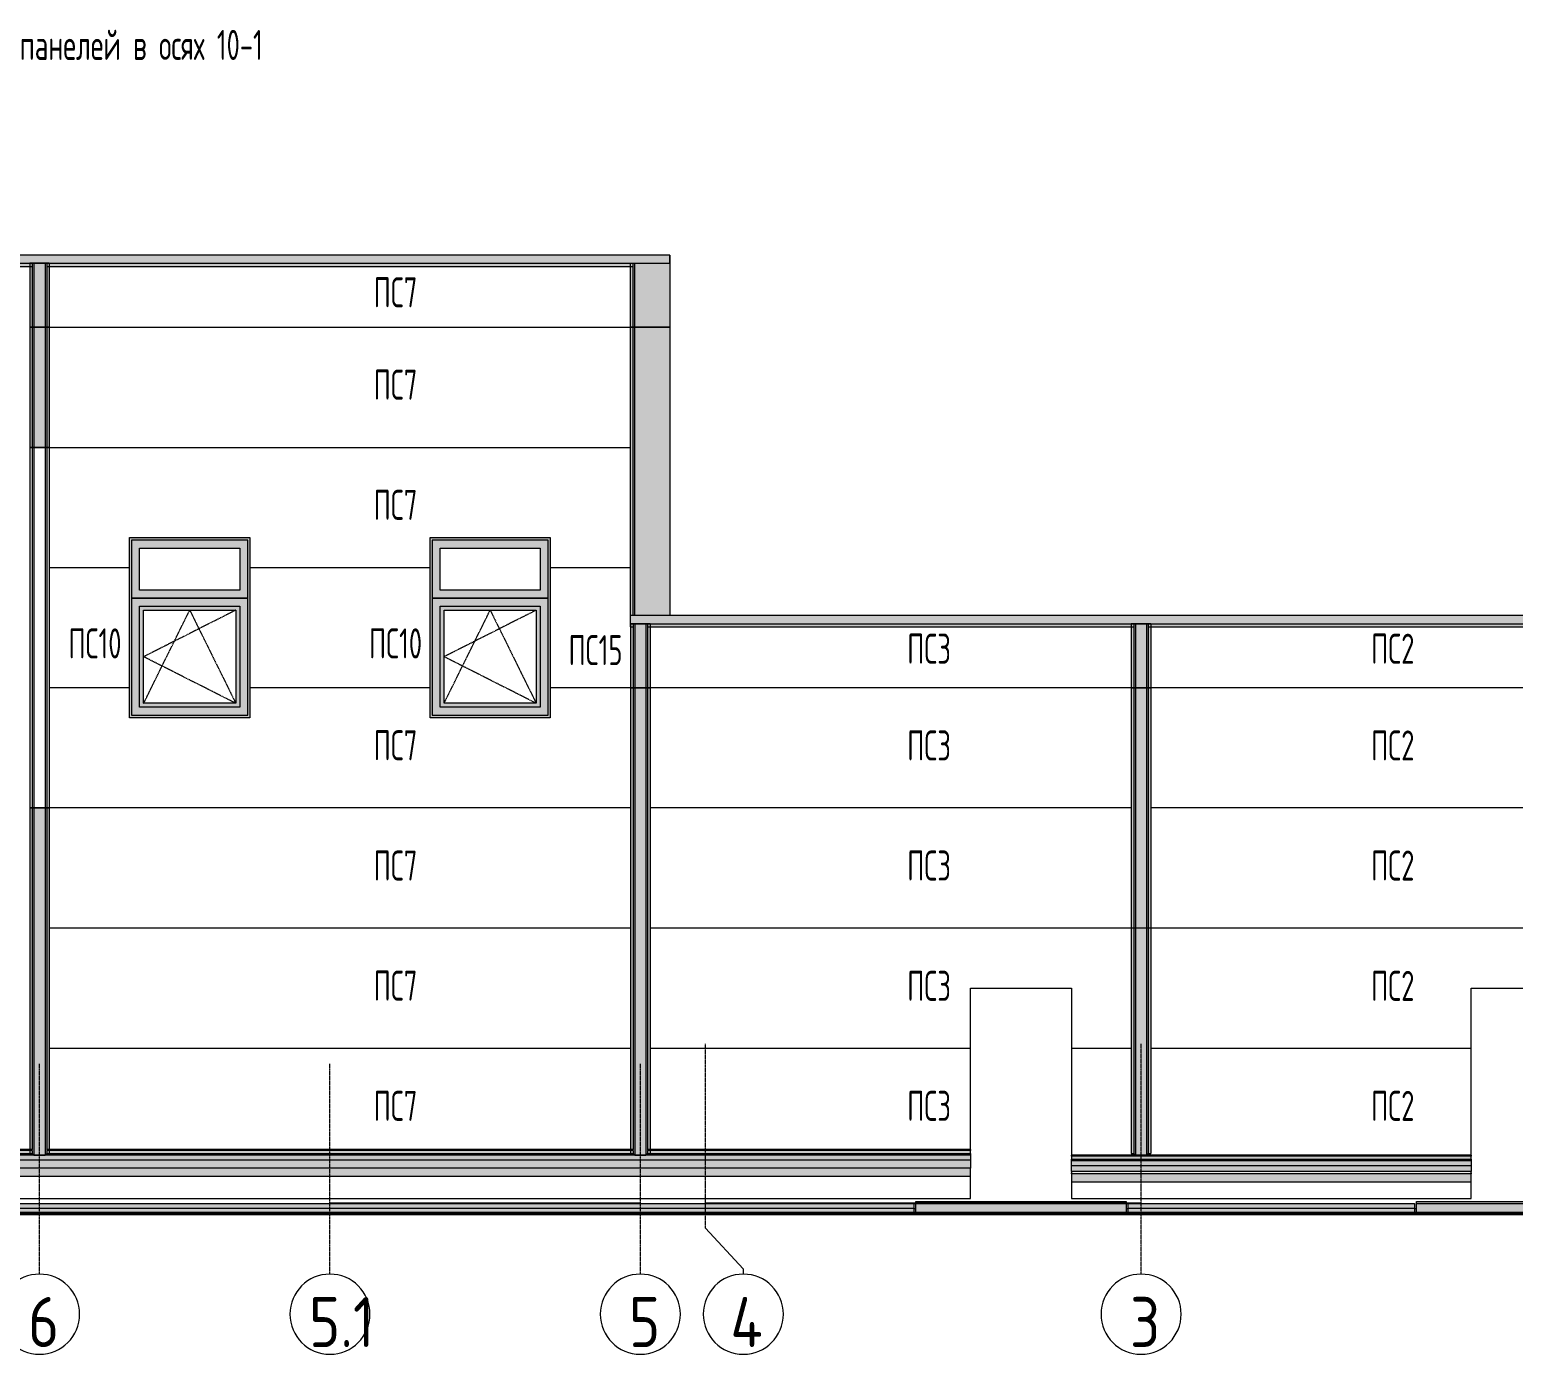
# Model space of a CAD drawing. Header units: millimetres. Extents: x -506865 to 151167, y -255180 to 83543.
# Drawn here: x 23535 to 38350, y -16948 to -3724 of the extents above; entities that cross this region are included whole.
import ezdxf

# ---------------------------------------------------------------- set-up
doc = ezdxf.new("R2010")
doc.units = ezdxf.units.MM
doc.linetypes.add('_ШПТ__20_т__2_5__Линия сетки', pattern=[25, 20, -2.5, 0, -2.5])
doc.linetypes.add('_ШТР__2__1_', pattern=[3, 2, -1])
for name, color, linetype, lineweight, true_color in [('Каркас_Импост', 7, 'Continuous', 9, 0x0080c0), ('Линии', 7, 'Continuous', 9, 0x00a600), ('Монтажный зазор', 7, 'Continuous', 9, 0x808040), ('Окна', 7, 'Continuous', 9, 0x0080c0), ('Открывание', 7, '_ШТР__2__1_', 9, 0x373737), ('Фундамент несущей конструкции', 7, 'Continuous', 18, 0x400080)]:
    doc.layers.add(name, color=color, linetype=linetype, lineweight=lineweight, true_color=true_color)
for name, color, linetype, lineweight in [('Обобщенные модели', 7, 'Continuous', 18), ('Оси', 7, 'Continuous', 9), ('Перекрытия', 7, 'Continuous', 18), ('Текстовые примечания', 7, 'Continuous', 9)]:
    doc.layers.add(name, color=color, linetype=linetype, lineweight=lineweight)
doc.styles.add('_PP_Text Style', font='cs_gost2304.shx', dxfattribs={"width": 0.8})
doc.styles.add('GOST Common', font='', dxfattribs={"width": 0.9, "height": 350})
doc.styles.get('GOST Common').set_extended_font_data('GOST Common')

# ---------------------------------------------------------------- blocks, each defined once
blk = doc.blocks.new('102_Окно_1Створка_Ф_ГОСТ23166-99 - 1160х1750_1170_h-1445330-_О__Ф__10-1__Северный')
at = {"layer": 'Каркас_Импост', "true_color": 0xf7fbf5}
h = blk.add_hatch(color=7, dxfattribs=at)
h.paths.add_polyline_path([(-16040, 5995), (-15920, 5995), (-15920, 6575), (-17080, 6575), (-17080, 5995), (-16960, 5995)], flags=0)
h.paths.add_polyline_path([(-16000, 6075), (-17000, 6075), (-17000, 6495), (-16000, 6495), (-16000, 6300)], flags=0)
h = blk.add_hatch(color=7, dxfattribs=at)
h.paths.add_polyline_path([(-15920, 4825), (-15920, 5995), (-17080, 5995), (-17080, 4825), (-15925, 4825)], flags=0)
h.paths.add_polyline_path([(-16000, 4905), (-17000, 4905), (-17000, 5915), (-16000, 5915), (-16000, 5100)], flags=0)
h = blk.add_hatch(color=7, dxfattribs=at)
h.paths.add_polyline_path([(-17000, 4905), (-16000, 4905), (-16000, 5915), (-17000, 5915), (-17000, 5138)], flags=0)
h.paths.add_polyline_path([(-16040, 4945), (-16960, 4945), (-16960, 5875), (-16040, 5875), (-16040, 5100)], flags=0)
at = {"layer": 'Монтажный зазор', "true_color": 0x7f7f7f}
h = blk.add_hatch(color=8, dxfattribs=at)
h.paths.add_polyline_path([(-17100, 4800), (-15900, 4800), (-15900, 6600), (-17100, 6600), (-17100, 4825)], flags=0)
h.paths.add_polyline_path([(-17075, 4825), (-17080, 4825), (-17080, 6575), (-15920, 6575), (-15920, 4825), (-17052, 4825)], flags=0)
at = {"layer": 'Монтажный зазор'}
h = blk.add_hatch(dxfattribs=at)
h.set_pattern_fill('FP_3', style=0, pattern_type=2)
h.set_pattern_definition([(236.31, (1066.07, 1244.6), (-1777.996, -3556.002), [641.07, -5769.6]), (236.31, (1101.63, 1137.9), (-1777.996, -3556.002), [384.64, -6026.03]), (236.31, (888.27, 1137.9), (-1777.996, -3556.002), [384.64, -6026.03])])
h.paths.add_polyline_path([(-16040, 6075), (-16000, 6075), (-16000, 6495), (-17000, 6495), (-17000, 6075), (-16960, 6075)], flags=0)
at = {"layer": 'Каркас_Импост', "color": 7}
for p, q in [((-17080, 6575), (-17080, 5995)), ((-15920, 6575), (-17080, 6575)), ((-15920, 5995), (-15920, 6575)), ((-17000, 6495), (-16000, 6495)), ((-17000, 6075), (-17000, 6495)), ((-16000, 6495), (-16000, 6075)), ((-16000, 6075), (-17000, 6075)), ((-17080, 5995), (-15920, 5995)), ((-17080, 5995), (-17080, 4825)), ((-15920, 5995), (-17080, 5995)), ((-15920, 4825), (-15920, 5995)), ((-17000, 5915), (-16000, 5915)), ((-17000, 4905), (-17000, 5915)), ((-16960, 5875), (-16040, 5875)), ((-16960, 4945), (-16960, 5875)), ((-16040, 5875), (-16040, 4945)), ((-16000, 5915), (-16000, 4905)), ((-16000, 4905), (-17000, 4905)), ((-16040, 4945), (-16960, 4945)), ((-17080, 4825), (-15920, 4825))]:
    blk.add_line(p, q, dxfattribs=at)
at = {"layer": 'Открывание', "color": 7}
for p, q in [((-16960, 4945), (-16500, 5875)), ((-16040, 5875), (-16960, 5410)), ((-16500, 5875), (-16040, 4945)), ((-16040, 4945), (-16960, 5410))]:
    blk.add_line(p, q, dxfattribs=at)
blk = doc.blocks.new('102_Окно_1Створка_Ф_ГОСТ23166-99 - 1160х1750_1170_h-V26-_О__Ф__10-1__Северный')
at = {"layer": 'Каркас_Импост', "true_color": 0xf7fbf5}
h = blk.add_hatch(color=7, dxfattribs=at)
h.paths.add_polyline_path([(-19040, 5995), (-18920, 5995), (-18920, 6575), (-20080, 6575), (-20080, 5995), (-19646, 5995)], flags=0)
h.paths.add_polyline_path([(-19646, 6075), (-20000, 6075), (-20000, 6495), (-19000, 6495), (-19000, 6075), (-19040, 6075)], flags=0)
h = blk.add_hatch(color=7, dxfattribs=at)
h.paths.add_polyline_path([(-20000, 4825), (-18920, 4825), (-18920, 5995), (-20080, 5995), (-20080, 4825), (-20030, 4825)], flags=0)
h.paths.add_polyline_path([(-20000, 4905), (-20000, 5915), (-19000, 5915), (-19000, 4905), (-19960, 4905)], flags=0)
h = blk.add_hatch(color=7, dxfattribs=at)
h.paths.add_polyline_path([(-20000, 4905), (-19000, 4905), (-19000, 5915), (-20000, 5915), (-20000, 5100)], flags=0)
h.paths.add_polyline_path([(-19040, 4945), (-19960, 4945), (-19960, 5875), (-19040, 5875), (-19040, 5100)], flags=0)
at = {"layer": 'Монтажный зазор', "true_color": 0x7f7f7f}
h = blk.add_hatch(color=8, dxfattribs=at)
h.paths.add_polyline_path([(-18900, 4800), (-18900, 6600), (-20100, 6600), (-20100, 4800), (-18920, 4800)], flags=0)
h.paths.add_polyline_path([(-20075, 4825), (-20080, 4825), (-20080, 6575), (-18920, 6575), (-18920, 4825), (-20030, 4825)], flags=0)
at = {"layer": 'Каркас_Импост', "color": 7}
for p, q in [((-20080, 6575), (-20080, 5995)), ((-18920, 6575), (-20080, 6575)), ((-18920, 5995), (-18920, 6575)), ((-20000, 6495), (-19000, 6495)), ((-20000, 6075), (-20000, 6495)), ((-19000, 6495), (-19000, 6075)), ((-19000, 6075), (-20000, 6075)), ((-20080, 5995), (-18920, 5995)), ((-20080, 5995), (-20080, 4825)), ((-18920, 5995), (-20080, 5995)), ((-18920, 4825), (-18920, 5995)), ((-20000, 5915), (-19000, 5915)), ((-20000, 4905), (-20000, 5915)), ((-19960, 5875), (-19040, 5875)), ((-19960, 4945), (-19960, 5875)), ((-19040, 5875), (-19040, 4945)), ((-19000, 5915), (-19000, 4905)), ((-19000, 4905), (-20000, 4905)), ((-19040, 4945), (-19960, 4945)), ((-20080, 4825), (-18920, 4825))]:
    blk.add_line(p, q, dxfattribs=at)
at = {"layer": 'Открывание', "color": 7}
for p, q in [((-19960, 4945), (-19500, 5875)), ((-19040, 5875), (-19960, 5410)), ((-19500, 5875), (-19040, 4945)), ((-19040, 4945), (-19960, 5410))]:
    blk.add_line(p, q, dxfattribs=at)
blk = doc.blocks.new('190_ФЭ_Цоколь_Типовой - ФЭ-Ц1_140х80-1287199-_О__Ф__10-1__Северный')
at = {"layer": 'Обобщенные модели', "true_color": 0x9ea0a1}
h = blk.add_hatch(color=253, dxfattribs=at)
h.paths.add_polyline_path([(-33695, 482), (-33072, 482), (-33069, 491), (-33695, 491)], flags=0)
h.paths.add_polyline_path([(-11705, 482), (-11705, 491), (-14931, 491), (-14928, 482), (-11865, 482)], flags=0)
h.paths.add_polyline_path([(-15072, 482), (-15072, 482), (-15069, 491), (-20931, 491), (-20928, 482), (-17052, 482)], flags=0)
h.paths.add_polyline_path([(-32928, 482), (-27072, 482), (-27069, 491), (-32931, 491), (-32928, 482)], flags=0)
h.paths.add_polyline_path([(-26928, 482), (-21072, 482), (-21069, 491), (-26931, 491), (-26928, 482)], flags=0)
h = blk.add_hatch(color=253, dxfattribs=at)
h.paths.add_polyline_path([(-33695, 452), (-33072, 452), (-33072, 482), (-33695, 482)], flags=0)
h.paths.add_polyline_path([(-11705, 452), (-11705, 482), (-14928, 482), (-14928, 452), (-11865, 452)], flags=0)
h.paths.add_polyline_path([(-15072, 452), (-15072, 452), (-15072, 482), (-20928, 482), (-20928, 452), (-15072, 452)], flags=0)
h.paths.add_polyline_path([(-32928, 452), (-27072, 452), (-27072, 482), (-32928, 482), (-32928, 452)], flags=0)
h.paths.add_polyline_path([(-21072, 452), (-21072, 452), (-21072, 482), (-26928, 482), (-26928, 452), (-21072, 452)], flags=0)
for points in [[(-26130, 435), (-11705, 435), (-11705, 452), (-14928, 452), (-14945, 435), (-15055, 435), (-15072, 452), (-20928, 452), (-20945, 435), (-21055, 435), (-21072, 452), (-26928, 452), (-26945, 435), (-27055, 435), (-27072, 452), (-32928, 452), (-32945, 435), (-33055, 435), (-33072, 452), (-33695, 452), (-33695, 435), (-26778, 435)], [(-11705, 491), (-11705, 492), (-11865, 491)], [(-33695, 385), (-11705, 385), (-11705, 435), (-33695, 435)], [(-22239, 305), (-11705, 305), (-11705, 385), (-33695, 385), (-33695, 305), (-24833, 305)], [(-11705, 225), (-11705, 305), (-33695, 305), (-33695, 225), (-11865, 225)]]:
    blk.add_hatch(color=253, dxfattribs=at).paths.add_polyline_path(points, flags=0)
at = {"layer": 'Линии', "color": 7, "lineweight": 18}
for p, q in [((-33695, 491), (-33695, 492)), ((-33098, 492), (-33695, 492)), ((-33695, 482), (-33695, 491)), ((-33695, 482), (-33695, 452)), ((-33695, 435), (-33695, 452)), ((-27098, 492), (-32902, 492)), ((-21098, 492), (-26902, 492)), ((-15098, 492), (-20902, 492)), ((-11705, 492), (-14902, 492)), ((-11705, 492), (-11705, 491)), ((-11705, 491), (-11705, 482)), ((-11705, 452), (-11705, 482)), ((-11705, 452), (-11705, 435)), ((-33695, 385), (-33695, 435)), ((-33695, 315), (-33695, 385)), ((-33695, 305), (-33695, 315)), ((-33695, 305), (-33695, 225)), ((-11705, 435), (-11705, 385)), ((-11705, 385), (-11705, 315)), ((-11705, 315), (-11705, 305)), ((-11705, 225), (-11705, 305)), ((-33695, 225), (-11705, 225))]:
    blk.add_line(p, q, dxfattribs=at)
at = {"layer": 'Обобщенные модели'}
for p, q in [((-33069, 491), (-33695, 491)), ((-33072, 482), (-33695, 482)), ((-33695, 452), (-33072, 452)), ((-27069, 491), (-32931, 491)), ((-27072, 482), (-32928, 482)), ((-32928, 452), (-27072, 452)), ((-21069, 491), (-26931, 491)), ((-21072, 482), (-26928, 482)), ((-26928, 452), (-21072, 452)), ((-15069, 491), (-20931, 491)), ((-15072, 482), (-20928, 482)), ((-20928, 452), (-15072, 452)), ((-11705, 491), (-14931, 491)), ((-11705, 482), (-14928, 482)), ((-14928, 452), (-11705, 452)), ((-11705, 435), (-33695, 435)), ((-11705, 385), (-33695, 385)), ((-11705, 305), (-33695, 305))]:
    blk.add_line(p, q, dxfattribs=at)
blk = doc.blocks.new('190_ФЭ_Цоколь_Типовой - ФЭ-Ц1_140х80-1287549-_О__Ф__10-1__Северный')
at = {"layer": 'Обобщенные модели', "true_color": 0x9ea0a1}
for points in [[(-9651, 424), (-6705, 424), (-6705, 434), (-10695, 434), (-10695, 424), (-9902, 424)], [(-10641, 394), (-6705, 394), (-6705, 424), (-10695, 424), (-10695, 394)], [(-9271, 377), (-6705, 377), (-6705, 394), (-10695, 394), (-10695, 377), (-9779, 377)], [(-9916, 327), (-6705, 327), (-6705, 377), (-10695, 377), (-10695, 327), (-9945, 327)], [(-9990, 167), (-6705, 167), (-6705, 247), (-10695, 247), (-10695, 167), (-10568, 167)]]:
    blk.add_hatch(color=253, dxfattribs=at).paths.add_polyline_path(points, flags=0)
h = blk.add_hatch(color=253, dxfattribs=at)
h.paths.add_polyline_path([(-9990, 247), (-6705, 247), (-6705, 258), (-10695, 258), (-10695, 247), (-10568, 247)], flags=0)
h.paths.add_polyline_path([(-10568, 270), (-6705, 270), (-6705, 327), (-10695, 327), (-10695, 270)], flags=0)
at = {"layer": 'Линии', "color": 7, "lineweight": 18}
for p, q in [((-10695, 424), (-10695, 434)), ((-10695, 434), (-10695, 434)), ((-6705, 434), (-10695, 434)), ((-10695, 424), (-10695, 394)), ((-10695, 377), (-10695, 394)), ((-10695, 327), (-10695, 377)), ((-10695, 270), (-10695, 327)), ((-6705, 434), (-6705, 424)), ((-6705, 434), (-6705, 434)), ((-6705, 394), (-6705, 424)), ((-6705, 394), (-6705, 377)), ((-6705, 377), (-6705, 327)), ((-6705, 327), (-6705, 270)), ((-10695, 247), (-10695, 258)), ((-10695, 247), (-10695, 167)), ((-10695, 167), (-6705, 167)), ((-6705, 258), (-6705, 247)), ((-6705, 167), (-6705, 247))]:
    blk.add_line(p, q, dxfattribs=at)
at = {"layer": 'Обобщенные модели'}
for p, q in [((-6705, 434), (-10695, 434)), ((-6705, 424), (-10695, 424)), ((-10695, 394), (-6705, 394)), ((-6705, 377), (-10695, 377)), ((-6705, 327), (-10695, 327)), ((-6705, 247), (-10695, 247))]:
    blk.add_line(p, q, dxfattribs=at)
blk = doc.blocks.new('190_ФЭ_Стена_Стык вертикальный - ФЭ-C1_110-1292203-_О__Ф__10-1__Северный')
at = {"layer": 'Обобщенные модели', "true_color": 0xcfd0cf}
for points in [[(-39072, 492), (-39072, 3900), (-39098, 3900), (-39098, 492)], [(-39055, 435), (-39055, 3900), (-39072, 3900), (-39072, 492), (-39069, 491), (-39072, 482), (-39072, 452), (-39060, 440)], [(-38945, 435), (-38945, 3900), (-39055, 3900), (-39055, 435), (-38990, 435)], [(-38945, 435), (-38928, 452), (-38928, 482), (-38931, 491), (-38928, 492), (-38928, 3900), (-38945, 3900), (-38945, 440)], [(-38902, 492), (-38902, 3900), (-38928, 3900), (-38928, 492)]]:
    blk.add_hatch(color=254, dxfattribs=at).paths.add_polyline_path(points, flags=0)
at = {"layer": 'Линии', "color": 7, "lineweight": 18}
for p, q in [((-39072, 3900), (-39098, 3900)), ((-39098, 3900), (-39098, 491)), ((-39055, 3900), (-39072, 3900)), ((-38945, 3900), (-39055, 3900)), ((-38928, 3900), (-38945, 3900)), ((-38902, 3900), (-38928, 3900)), ((-38902, 3900), (-38902, 491)), ((-39098, 482), (-39098, 452)), ((-39098, 452), (-39072, 452)), ((-39072, 452), (-39055, 435)), ((-38945, 435), (-38928, 452)), ((-38928, 452), (-38902, 452)), ((-38902, 482), (-38902, 452)), ((-39055, 435), (-38945, 435))]:
    blk.add_line(p, q, dxfattribs=at)
at = {"layer": 'Обобщенные модели'}
for p, q in [((-39072, 3900), (-39072, 491)), ((-39055, 3900), (-39055, 435)), ((-38945, 3900), (-38945, 435)), ((-38928, 3900), (-38928, 491)), ((-39072, 482), (-39072, 452)), ((-38928, 482), (-38928, 452))]:
    blk.add_line(p, q, dxfattribs=at)
blk = doc.blocks.new('190_ФЭ_Стена_Стык вертикальный - ФЭ-C1_110-1293508-_О__Ф__10-1__Северный')
at = {"layer": 'Обобщенные модели', "true_color": 0xcfd0cf}
for points in [[(-15072, 492), (-15072, 5100), (-15098, 5100), (-15098, 492)], [(-15055, 435), (-15055, 5100), (-15072, 5100), (-15072, 492), (-15069, 491), (-15072, 482), (-15072, 452)], [(-14945, 435), (-14945, 5100), (-15055, 5100), (-15055, 435), (-14990, 435)], [(-14945, 435), (-14928, 452), (-14928, 482), (-14931, 491), (-14928, 492), (-14928, 5100), (-14945, 5100), (-14945, 452)], [(-14902, 492), (-14902, 5100), (-14928, 5100), (-14928, 492)]]:
    blk.add_hatch(color=254, dxfattribs=at).paths.add_polyline_path(points, flags=0)
at = {"layer": 'Линии', "color": 7, "lineweight": 18}
for p, q in [((-15072, 5100), (-15098, 5100)), ((-15098, 5100), (-15098, 491)), ((-15055, 5100), (-15072, 5100)), ((-14945, 5100), (-15055, 5100)), ((-14928, 5100), (-14945, 5100)), ((-14902, 5100), (-14928, 5100)), ((-14902, 5100), (-14902, 491)), ((-15098, 482), (-15098, 452)), ((-15098, 452), (-15072, 452)), ((-15072, 452), (-15055, 435)), ((-14945, 435), (-14928, 452)), ((-14928, 452), (-14902, 452)), ((-14902, 482), (-14902, 452)), ((-15055, 435), (-14945, 435))]:
    blk.add_line(p, q, dxfattribs=at)
at = {"layer": 'Обобщенные модели'}
for p, q in [((-15072, 5100), (-15072, 491)), ((-15055, 5100), (-15055, 435)), ((-14945, 5100), (-14945, 435)), ((-14928, 5100), (-14928, 491)), ((-15072, 482), (-15072, 452)), ((-14928, 482), (-14928, 452))]:
    blk.add_line(p, q, dxfattribs=at)
blk = doc.blocks.new('190_ФЭ_Стена_Стык вертикальный - ФЭ-C1_110-V30-_О__Ф__10-1__Северный')
at = {"layer": 'Обобщенные модели', "true_color": 0xcfd0cf}
for points in [[(-10072, 452), (-10072, 5100), (-10098, 5100), (-10098, 452)], [(-10055, 435), (-10055, 5100), (-10072, 5100), (-10072, 452)], [(-10055, 435), (-9945, 435), (-9945, 5100), (-10055, 5100), (-10055, 831)], [(-9945, 435), (-9928, 452), (-9928, 5100), (-9945, 5100), (-9945, 831)], [(-9928, 452), (-9902, 452), (-9902, 5100), (-9928, 5100), (-9928, 831)]]:
    blk.add_hatch(color=254, dxfattribs=at).paths.add_polyline_path(points, flags=0)
at = {"layer": 'Линии', "color": 7, "lineweight": 18}
for p, q in [((-10072, 5100), (-10098, 5100)), ((-10098, 5100), (-10098, 452)), ((-10055, 5100), (-10072, 5100)), ((-9945, 5100), (-10055, 5100)), ((-9928, 5100), (-9945, 5100)), ((-9902, 5100), (-9928, 5100)), ((-9902, 5100), (-9902, 452)), ((-10098, 452), (-10072, 452)), ((-10072, 452), (-10055, 435)), ((-9945, 435), (-9928, 452)), ((-9928, 452), (-9902, 452)), ((-10055, 435), (-9945, 435))]:
    blk.add_line(p, q, dxfattribs=at)
at = {"layer": 'Обобщенные модели'}
for p, q in [((-10072, 5100), (-10072, 452)), ((-10055, 5100), (-10055, 435)), ((-9945, 5100), (-9945, 435)), ((-9928, 5100), (-9928, 452))]:
    blk.add_line(p, q, dxfattribs=at)
blk = doc.blocks.new('190_ФЭ_Стена_Стык вертикальный - ФЭ-C1_110-1291943-_О__Ф__10-1__Северный')
at = {"layer": 'Обобщенные модели', "true_color": 0xcfd0cf}
for points in [[(-39072, 7500), (-39072, 8700), (-39098, 8700), (-39097, 7500), (-39088, 7500)], [(-39055, 7500), (-39055, 8700), (-39072, 8700), (-39072, 7500)], [(-38945, 7500), (-38945, 8700), (-39055, 8700), (-39055, 7500), (-38990, 7500)], [(-38945, 7500), (-38928, 7500), (-38928, 8700), (-38945, 8700), (-38945, 8661)], [(-38902, 7500), (-38902, 8700), (-38928, 8700), (-38928, 7500), (-38903, 7500)]]:
    blk.add_hatch(color=254, dxfattribs=at).paths.add_polyline_path(points, flags=0)
at = {"layer": 'Линии', "color": 7, "lineweight": 18}
for p, q in [((-39072, 8700), (-39098, 8700)), ((-39098, 8700), (-39098, 7500)), ((-39055, 8700), (-39072, 8700)), ((-38945, 8700), (-39055, 8700)), ((-38928, 8700), (-38945, 8700)), ((-38902, 8700), (-38928, 8700)), ((-38902, 8700), (-38902, 7500)), ((-39098, 7500), (-39072, 7500)), ((-39072, 7500), (-39055, 7500)), ((-39055, 7500), (-38945, 7500)), ((-38945, 7500), (-38928, 7500)), ((-38928, 7500), (-38902, 7500))]:
    blk.add_line(p, q, dxfattribs=at)
at = {"layer": 'Обобщенные модели'}
for p, q in [((-39072, 8700), (-39072, 7500)), ((-39055, 8700), (-39055, 7500)), ((-38945, 8700), (-38945, 7500)), ((-38928, 8700), (-38928, 7500))]:
    blk.add_line(p, q, dxfattribs=at)
blk = doc.blocks.new('190_ФЭ_Стена_Стык вертикальный - ФЭ-C1_110-1306445-_О__Ф__10-1__Северный')
at = {"layer": 'Обобщенные модели', "true_color": 0xcfd0cf}
for points in [[(-39055, 8700), (-39055, 9340), (-39072, 9340), (-39072, 8700)], [(-38945, 8700), (-38945, 9340), (-39055, 9340), (-39055, 8700), (-38990, 8700)], [(-38928, 8700), (-38928, 9340), (-38945, 9340), (-38945, 8700)], [(-39072, 8700), (-39072, 9307), (-39098, 9307), (-39098, 8700)], [(-38902, 8700), (-38902, 9307), (-38928, 9307), (-38928, 8700)]]:
    blk.add_hatch(color=254, dxfattribs=at).paths.add_polyline_path(points, flags=0)
at = {"layer": 'Линии', "color": 7, "lineweight": 18}
for p, q in [((-39072, 9340), (-39098, 9340)), ((-39098, 9340), (-39098, 8700)), ((-39055, 9340), (-39072, 9340)), ((-38945, 9340), (-39055, 9340)), ((-38928, 9340), (-38945, 9340)), ((-38902, 9340), (-38928, 9340)), ((-38902, 9340), (-38902, 8700)), ((-39098, 8700), (-39072, 8700)), ((-39072, 8700), (-39055, 8700)), ((-39055, 8700), (-38945, 8700)), ((-38945, 8700), (-38928, 8700)), ((-38928, 8700), (-38902, 8700))]:
    blk.add_line(p, q, dxfattribs=at)
at = {"layer": 'Обобщенные модели'}
for p, q in [((-39072, 9340), (-39072, 8700)), ((-39055, 9340), (-39055, 8700)), ((-38945, 9340), (-38945, 8700)), ((-38928, 9340), (-38928, 8700))]:
    blk.add_line(p, q, dxfattribs=at)
blk = doc.blocks.new('190_ФЭ_Парапет_Сэндвич - ФЭ-К1_150-1300769-_О__Ф__10-1__Северный')
at = {"layer": 'Линии', "color": 7, "lineweight": 18}
blk.add_line((295, 5740), (295, 5820), dxfattribs=at)
blk = doc.blocks.new('190_ФЭ_Парапет_Сэндвич - ФЭ-К1_150-1312303-_О__Ф__10-1__Северный')
at = {"layer": 'Обобщенные модели', "true_color": 0xcfd0cf}
for points in [[(275, 5740), (295, 5740), (295, 5820), (-15098, 5820), (-15098, 5740), (-194, 5740)], [(-15098, 5707), (-15072, 5707), (-15072, 5740), (-14928, 5740), (-14928, 5707), (-10072, 5707), (-10072, 5740), (-9928, 5740), (-9928, 5707), (-5072, 5707), (-5072, 5740), (-4928, 5740), (-4928, 5707), (22, 5707), (22, 5740), (-15098, 5740), (-15098, 5731)]]:
    blk.add_hatch(color=254, dxfattribs=at).paths.add_polyline_path(points, flags=0)
at = {"layer": 'Линии', "color": 7, "lineweight": 18}
for p, q in [((295, 5820), (-15098, 5820)), ((-15098, 5740), (-15098, 5820)), ((295, 5820), (295, 5740)), ((-15098, 5707), (-15098, 5740)), ((-15098, 5740), (295, 5740)), ((-15098, 5707), (-15072, 5707)), ((-14928, 5707), (-10072, 5707)), ((-9928, 5707), (-5072, 5707)), ((-4928, 5707), (22, 5707))]:
    blk.add_line(p, q, dxfattribs=at)
blk = doc.blocks.new('190_ФЭ_Парапет_Сэндвич - ФЭ-К1_150-1300843-_О__Ф__10-1__Северный')
at = {"layer": 'Обобщенные модели', "true_color": 0xcfd0cf}
for points in [[(-15755, 9340), (-14705, 9340), (-14705, 9420), (-45295, 9420), (-45295, 9340), (-17052, 9340)], [(-32614, 9307), (-27072, 9307), (-27072, 9340), (-26928, 9340), (-26928, 9307), (-21072, 9307), (-21072, 9340), (-20928, 9340), (-20928, 9307), (-15072, 9307), (-15072, 9340), (-45048, 9340), (-45048, 9307), (-39072, 9307), (-39072, 9340), (-38928, 9340), (-38928, 9307), (-33072, 9307), (-33072, 9340), (-32928, 9340), (-32928, 9307)]]:
    blk.add_hatch(color=254, dxfattribs=at).paths.add_polyline_path(points, flags=0)
at = {"layer": 'Линии', "color": 7, "lineweight": 18}
for p, q in [((-14705, 9420), (-45295, 9420)), ((-45295, 9340), (-14705, 9340)), ((-14705, 9420), (-14705, 9340)), ((-26928, 9307), (-21072, 9307)), ((-20928, 9307), (-15072, 9307))]:
    blk.add_line(p, q, dxfattribs=at)
blk = doc.blocks.new('190_ФЭ_Стена_Стык угловой внешний фигурный - ФЭ-У1_350х230-1313232-_О__Ф__10-1__Северный')
at = {"layer": 'Обобщенные модели', "true_color": 0xcfd0cf}
for points in [[(-15098, 5821), (-15072, 5821), (-15072, 8700), (-15098, 8700), (-15098, 5849)], [(-15072, 5821), (-15055, 5821), (-15055, 8700), (-15072, 8700), (-15072, 5835)], [(-15010, 5821), (-14705, 5821), (-14705, 8700), (-15055, 8700), (-15055, 5821), (-15047, 5821)]]:
    blk.add_hatch(color=254, dxfattribs=at).paths.add_polyline_path(points, flags=0)
at = {"layer": 'Линии', "color": 7, "lineweight": 18}
for p, q in [((-15098, 8700), (-15072, 8700)), ((-15098, 5821), (-15098, 8700)), ((-15072, 8700), (-15055, 8700)), ((-15055, 8700), (-14705, 8700)), ((-14705, 8700), (-14705, 5821)), ((-15072, 5821), (-15098, 5821)), ((-15055, 5821), (-15072, 5821)), ((-14705, 5821), (-15055, 5821))]:
    blk.add_line(p, q, dxfattribs=at)
at = {"layer": 'Обобщенные модели'}
for p, q in [((-15072, 5821), (-15072, 8700)), ((-15055, 5821), (-15055, 8700))]:
    blk.add_line(p, q, dxfattribs=at)
blk = doc.blocks.new('190_ФЭ_Стена_Стык угловой внешний фигурный - ФЭ-У1_350х230-1310340-_О__Ф__10-1__Северный')
at = {"layer": 'Обобщенные модели', "true_color": 0xcfd0cf}
for points in [[(-15055, 8700), (-15055, 9340), (-15072, 9340), (-15072, 8700)], [(-15055, 8700), (-14705, 8700), (-14705, 9340), (-15055, 9340), (-15055, 9307)], [(-15088, 8700), (-15072, 8700), (-15072, 9307), (-15098, 9307), (-15097, 8700)]]:
    blk.add_hatch(color=254, dxfattribs=at).paths.add_polyline_path(points, flags=0)
at = {"layer": 'Линии', "color": 7, "lineweight": 18}
for p, q in [((-15098, 9340), (-15072, 9340)), ((-15098, 8700), (-15098, 9340)), ((-15072, 9340), (-15055, 9340)), ((-15055, 9340), (-14705, 9340)), ((-14705, 9340), (-14705, 8700)), ((-15072, 8700), (-15098, 8700)), ((-15055, 8700), (-15072, 8700)), ((-14705, 8700), (-15055, 8700))]:
    blk.add_line(p, q, dxfattribs=at)
at = {"layer": 'Обобщенные модели'}
for p, q in [((-15072, 8700), (-15072, 9340)), ((-15055, 8700), (-15055, 9340))]:
    blk.add_line(p, q, dxfattribs=at)
blk = doc.blocks.new('Ось сетки - Круг_Ø8 мм-6577-_О__Ф__10-1__Северный')
at = {"layer": 'Оси', "lineweight": 20}
for start, end in [(360, 180), (180, 360)]:
    blk.add_arc((0, -1900), 400, start, end, dxfattribs=at)
blk = doc.blocks.new('Ось сетки - Круг_Ø8 мм_Красный-1224396-_О__Ф__10-1__Северный')
at = {"layer": 'Оси', "color": 1, "true_color": 0xff0000}
for start, end in [(0, 180), (180, 360)]:
    blk.add_arc((-15000, -1900), 400, start, end, dxfattribs=at)

msp = doc.modelspace()

# ---------------------------------------------------------------- hatches: boundary and pattern name
at = {"layer": 'Перекрытия', "true_color": 0xb9d0cb}
for points in [[(22394, -15494), (32363, -15494), (32363, -15444), (11503, -15444), (11503, -15494), (19800, -15494)], [(22394, -15544), (32363, -15544), (32363, -15494), (11503, -15494), (11503, -15544), (22314, -15544)], [(37363, -15494), (37363, -15444), (34503, -15444), (34503, -15494), (35362, -15494)], [(37363, -15544), (37363, -15494), (34503, -15494), (34503, -15544), (35362, -15544)]]:
    msp.add_hatch(color=9, dxfattribs=at).paths.add_polyline_path(points, flags=0)
at = {"layer": 'Перекрытия', "true_color": 0xc0c0c0}
for points in [[(32983, -15444), (34483, -15444), (34483, -15424), (32383, -15424), (32383, -15444), (32981, -15444)], [(37953, -15444), (39483, -15444), (39483, -15424), (37383, -15424), (37383, -15444), (37928, -15444)]]:
    msp.add_hatch(color=9, dxfattribs=at).paths.add_polyline_path(points, flags=0)
at = {"layer": 'Перекрытия', "true_color": 0xbabfc5}
for points in [[(32768, -15544), (34483, -15544), (34483, -15444), (32383, -15444), (32383, -15544)], [(39252, -15544), (39483, -15544), (39483, -15444), (37383, -15444), (37383, -15544), (37955, -15544)]]:
    msp.add_hatch(color=9, dxfattribs=at).paths.add_polyline_path(points, flags=0)
at = {"layer": 'Фундамент несущей конструкции', "true_color": 0xbabfc5}
h = msp.add_hatch(color=9, dxfattribs=at)
h.paths.add_polyline_path([(39483, -15544), (39503, -15544), (39503, -15494), (39483, -15494), (39483, -15506)], flags=0)
h.paths.add_polyline_path([(9363, -15544), (9383, -15544), (9383, -15494), (9363, -15494)], flags=0)
h.paths.add_polyline_path([(11483, -15544), (11503, -15544), (11503, -15494), (11483, -15494)], flags=0)
h.paths.add_polyline_path([(32363, -15544), (32383, -15544), (32383, -15494), (32363, -15494), (32363, -15522)], flags=0)
h.paths.add_polyline_path([(34483, -15544), (34503, -15544), (34503, -15494), (34483, -15494), (34483, -15517)], flags=0)
h.paths.add_polyline_path([(37363, -15544), (37383, -15544), (37383, -15494), (37363, -15494), (37363, -15511)], flags=0)

# ---------------------------------------------------------------- linework, layer by layer
for p, q in [((29633, -15444), (26533, -15444)), ((34633, -15444), (30283, -15444))]:
    msp.add_line(p, q)
at = {"layer": 'Линии', "color": 7, "lineweight": 18}
for p, q in [((23731, -6694), (29535, -6694)), ((23561, -7894), (23535, -7894)), ((23535, -7894), (23535, -11494)), ((23578, -7894), (23561, -7894)), ((23688, -7894), (23578, -7894)), ((23705, -7894), (23688, -7894)), ((23731, -7894), (23705, -7894)), ((23731, -7894), (29535, -7894)), ((23731, -7894), (23731, -11494)), ((24533, -8794), (25733, -8794)), ((24533, -10594), (24533, -8794)), ((25733, -8794), (25733, -10594)), ((27533, -8794), (28733, -8794)), ((27533, -10594), (27533, -8794)), ((28733, -8794), (28733, -10594)), ((23731, -9094), (24533, -9094)), ((25733, -9094), (27533, -9094)), ((28733, -9094), (29535, -9094)), ((24533, -10294), (23731, -10294)), ((27533, -10294), (25733, -10294)), ((29535, -10294), (28733, -10294)), ((34535, -10294), (29731, -10294)), ((39535, -10294), (34731, -10294)), ((25733, -10594), (24533, -10594)), ((28733, -10594), (27533, -10594)), ((23535, -11494), (23561, -11494)), ((23561, -11494), (23578, -11494)), ((23578, -11494), (23688, -11494)), ((23688, -11494), (23705, -11494)), ((23705, -11494), (23731, -11494)), ((29535, -11494), (23731, -11494)), ((34535, -11494), (29731, -11494)), ((39535, -11494), (34731, -11494)), ((29535, -12694), (23731, -12694)), ((32533, -12694), (29731, -12694)), ((39535, -12694), (32533, -12694)), ((34535, -12694), (34333, -12694)), ((37533, -12694), (34731, -12694)), ((32928, -14902), (32928, -13294)), ((32928, -13294), (33938, -13294)), ((33938, -13294), (33938, -14960)), ((37928, -14960), (37928, -13294)), ((37928, -13294), (38938, -13294)), ((29535, -13894), (23731, -13894)), ((32928, -13894), (29731, -13894)), ((34535, -13894), (33938, -13894)), ((37928, -13894), (34731, -13894)), ((32928, -15394), (32928, -15169)), ((37928, -15124), (33938, -15124)), ((33938, -15124), (33938, -15136)), ((33938, -15227), (33938, -15394)), ((37928, -15136), (37928, -15124)), ((37928, -15394), (37928, -15227)), ((10938, -15394), (32928, -15394)), ((33938, -15394), (37928, -15394)), ((11503, -15444), (32363, -15444)), ((32363, -15444), (32363, -15544)), ((32363, -15494), (32383, -15494)), ((32383, -15544), (32383, -15424)), ((32383, -15424), (34483, -15424)), ((32383, -15444), (34483, -15444)), ((34483, -15424), (34483, -15544)), ((34483, -15494), (34503, -15494)), ((34503, -15444), (37363, -15444)), ((34503, -15544), (34503, -15444)), ((37363, -15444), (37363, -15544)), ((37363, -15494), (37383, -15494)), ((37383, -15544), (37383, -15424)), ((37383, -15424), (39483, -15424)), ((37383, -15444), (39483, -15444))]:
    msp.add_line(p, q, dxfattribs=at)
at = {"layer": 'Линии', "color": 7, "lineweight": 50}
msp.add_line((47135, -15544), (-2375, -15544), dxfattribs=at)
at = {"layer": 'Обобщенные модели'}
for p, q in [((23561, -7894), (23561, -11494)), ((23578, -7894), (23578, -11494)), ((23688, -7894), (23688, -11494)), ((23705, -7894), (23705, -11494))]:
    msp.add_line(p, q, dxfattribs=at)
at = {"layer": 'Оси', "linetype": '_ШПТ__20_т__2_5__Линия сетки'}
for p, q in [((30283, -15688), (30283, -13848)), ((34633, -16148), (34633, -13848)), ((34633, -16148), (34633, -13848)), ((23633, -16148), (23633, -14048)), ((23633, -16148), (23633, -14048)), ((26533, -16148), (26533, -14048))]:
    msp.add_line(p, q, dxfattribs=at)
at = {"layer": 'Оси', "color": 1, "linetype": '_ШПТ__20_т__2_5__Линия сетки', "true_color": 0xff0000}
msp.add_line((29633, -16148), (29633, -14048), dxfattribs=at)
msp.add_line((29633, -16148), (29633, -14048), dxfattribs=at)
at = {"layer": 'Оси'}
for p, q in [((30283, -15688), (30661, -16096)), ((30661, -16096), (30661, -16148))]:
    msp.add_line(p, q, dxfattribs=at)
at = {"layer": 'Перекрытия'}
for p, q in [((32363, -15494), (11503, -15494)), ((37363, -15494), (34503, -15494))]:
    msp.add_line(p, q, dxfattribs=at)

# ---------------------------------------------------------------- block references
at = {"layer": 'Обобщенные модели'}
for name, p in [('190_ФЭ_Парапет_Сэндвич - ФЭ-К1_150-1300843-_О__Ф__10-1__Северный', (44633, -15394)), ('190_ФЭ_Стена_Стык вертикальный - ФЭ-C1_110-1306445-_О__Ф__10-1__Северный', (62633, -15394)), ('190_ФЭ_Стена_Стык угловой внешний фигурный - ФЭ-У1_350х230-1310340-_О__Ф__10-1__Северный', (44633, -15394)), ('190_ФЭ_Парапет_Сэндвич - ФЭ-К1_150-1300769-_О__Ф__10-1__Северный', (29633, -11794)), ('190_ФЭ_Стена_Стык вертикальный - ФЭ-C1_110-1291943-_О__Ф__10-1__Северный', (62633, -15394)), ('190_ФЭ_Стена_Стык угловой внешний фигурный - ФЭ-У1_350х230-1313232-_О__Ф__10-1__Северный', (44633, -15394)), ('190_ФЭ_Парапет_Сэндвич - ФЭ-К1_150-1312303-_О__Ф__10-1__Северный', (44633, -15394)), ('190_ФЭ_Стена_Стык вертикальный - ФЭ-C1_110-1306445-_О__Ф__10-1__Северный', (68633, -18994)), ('190_ФЭ_Стена_Стык вертикальный - ФЭ-C1_110-1306445-_О__Ф__10-1__Северный', (73633, -18994)), ('190_ФЭ_Стена_Стык вертикальный - ФЭ-C1_110-1293508-_О__Ф__10-1__Северный', (44633, -15394)), ('190_ФЭ_Стена_Стык вертикальный - ФЭ-C1_110-V30-_О__Ф__10-1__Северный', (44633, -15394)), ('190_ФЭ_Стена_Стык вертикальный - ФЭ-C1_110-1292203-_О__Ф__10-1__Северный', (62633, -15394)), ('190_ФЭ_Цоколь_Типовой - ФЭ-Ц1_140х80-1287199-_О__Ф__10-1__Северный', (44633, -15394)), ('190_ФЭ_Цоколь_Типовой - ФЭ-Ц1_140х80-1287549-_О__Ф__10-1__Северный', (44633, -15394))]:
    msp.add_blockref(name, p, dxfattribs=at)
at = {"layer": 'Окна', "color": 7}
for name in ['102_Окно_1Створка_Ф_ГОСТ23166-99 - 1160х1750_1170_h-V26-_О__Ф__10-1__Северный', '102_Окно_1Створка_Ф_ГОСТ23166-99 - 1160х1750_1170_h-1445330-_О__Ф__10-1__Северный']:
    msp.add_blockref(name, (44633, -15394), dxfattribs=at)
at = {"layer": 'Оси', "lineweight": 20}
for p in [(23633, -14648), (23633, -14648), (26533, -14648), (30661, -14648), (34633, -14648), (34633, -14648)]:
    msp.add_blockref('Ось сетки - Круг_Ø8 мм-6577-_О__Ф__10-1__Северный', p, dxfattribs=at)
at = {"layer": 'Оси', "color": 1, "lineweight": 20, "true_color": 0xff0000}
msp.add_blockref('Ось сетки - Круг_Ø8 мм_Красный-1224396-_О__Ф__10-1__Северный', (44633, -14648), dxfattribs=at)
msp.add_blockref('Ось сетки - Круг_Ø8 мм_Красный-1224396-_О__Ф__10-1__Северный', (44633, -14648), dxfattribs=at)

# ---------------------------------------------------------------- texts
at = {"layer": 'Оси', "char_height": 500, "attachment_point": 1, "style": 'GOST Common'}
for s, insert, width in [('\\fGOST Common|b0|i0|c204|p34|;\\W.9;6', (23519, -16376), 274.18), ('\\fGOST Common|b0|i0|c204|p34|;\\W.9;6', (23519, -16376), 274.18), ('5.1', (26324, -16376), 274.18), ('\\fGOST Common|b0|i0|c204|p34|;\\W.9;4', (30532, -16376), 310.25), ('\\fGOST Common|b0|i0|c204|p34|;\\W.9;3', (34522, -16376), 266.96), ('\\fGOST Common|b0|i0|c204|p34|;\\W.9;3', (34522, -16376), 266.96)]:
    msp.add_mtext(s, dxfattribs=dict(at, insert=insert, width=width))
at = {"layer": 'Оси', "color": 1, "true_color": 0xff0000, "insert": (29519, -16376), "char_height": 500, "width": 274.18, "attachment_point": 1, "style": 'GOST Common'}
msp.add_mtext('\\fGOST Common|b0|i0|c204|p34|;\\W.9;5', dxfattribs=at)
msp.add_mtext('\\fGOST Common|b0|i0|c204|p34|;\\W.9;5', dxfattribs=at)
at = {"layer": 'Текстовые примечания', "ltscale": 75, "char_height": 300, "attachment_point": 5, "style": '_PP_Text Style'}
for s, width, gutter_width, heights, insert in [('Раскладка панелей в осях 10-1', 6098.62, 3270, [1199], (23972, -3900)), ('ПС7', 6369.49, 75, [724], (27188, -6346)), ('ПС7', 6369.49, 75, [1199], (27188, -7268)), ('ПС7', 6369.49, 75, [1199], (27188, -8468)), ('ПС10', 6369.49, 75, [1199], (24187, -9851)), ('ПС10', 6369.49, 75, [1199], (27188, -9851)), ('ПС15', 3729, 75, [1199], (29185, -9918)), ('ПС3', 6369.49, 75, [1199], (32516, -9904)), ('ПС2', 6369.49, 75, [1199], (37146, -9904)), ('ПС7', 6369.49, 75, [1199], (27188, -10868)), ('ПС3', 6369.49, 75, [1199], (32516, -10870)), ('ПС2', 6369.49, 75, [1199], (37146, -10870)), ('ПС7', 6369.49, 75, [1199], (27188, -12069)), ('ПС3', 6369.49, 75, [1199], (32516, -12069)), ('ПС2', 6369.49, 75, [1199], (37146, -12069)), ('ПС7', 6369.49, 75, [1199], (27188, -13268)), ('ПС3', 6369.49, 75, [1199], (32516, -13270)), ('ПС2', 6369.49, 75, [1199], (37146, -13270)), ('ПС7', 6369.49, 75, [1199], (27188, -14468)), ('ПС3', 6369.49, 75, [1199], (32516, -14468)), ('ПС2', 6369.49, 75, [1199], (37146, -14468))]:
    msp.add_mtext_dynamic_manual_height_columns(s, width=width, gutter_width=gutter_width, heights=heights, dxfattribs=dict(at, insert=insert))

doc.saveas('drawing.dxf')
